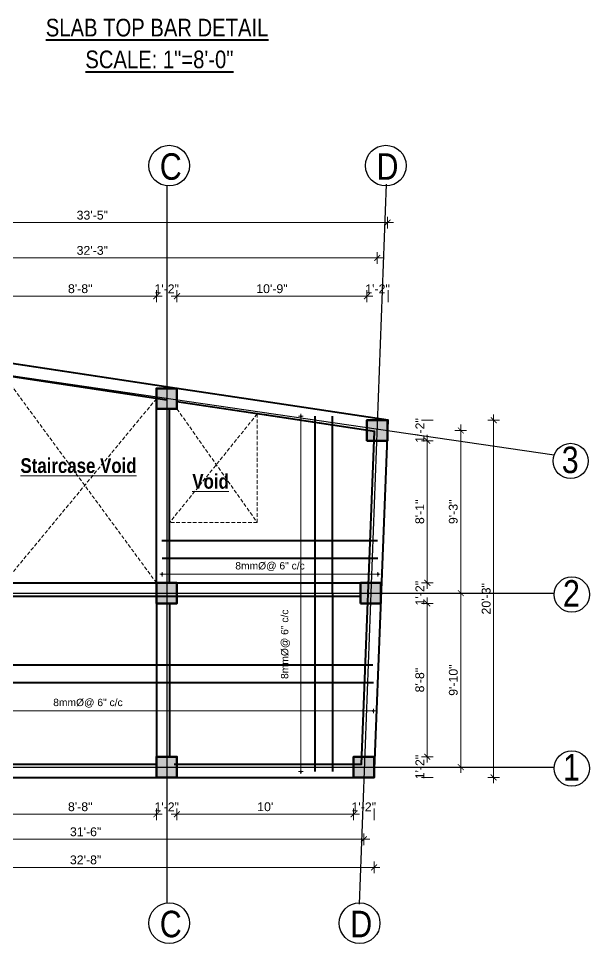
# Model space of a CAD drawing. Header units: inches. Extents: x 149715 to 156550, y -16726 to -14386.
# Drawn here: x 153703 to 154091, y -15676 to -15047 of the extents above; entities that cross this region are included whole.
import ezdxf
from ezdxf.enums import TextEntityAlignment as Align

# ---------------------------------------------------------------- set-up
doc = ezdxf.new("R2010")
doc.units = ezdxf.units.IN
doc.header["$LTSCALE"] = 0.5
doc.header["$MEASUREMENT"] = 0
doc.header["$PDMODE"] = 66
doc.linetypes.add('HIDDEN', pattern=[0.375, 0.25, -0.125])
for name, color, linetype, lineweight in [('C-COLUMN', 1, 'Continuous', 50), ('DIM 1-100', 4, 'Continuous', 13), ('DIM_LINE', 165, 'Continuous', 15), ('HACTH', 253, 'Continuous', 9), ('hatch', 9, 'Continuous', 5), ('ST-REINFOR', 201, 'Continuous', 40), ('Text-100.w', 254, 'Continuous', 9), ('Toilet', 7, 'Continuous', 25), ('wall', 1, 'Continuous', 40), ('window', 4, 'Continuous', 13)]:
    doc.layers.add(name, color=color, linetype=linetype, lineweight=lineweight)
doc.styles.add('arial', font='arial.ttf')
doc.styles.add('ordinary', font='ARIALN.TTF')
doc.styles.get("Standard").update_dxf_attribs({"font": 'arial.ttf'})
doc.dimstyles.new('1 by 96', dxfattribs={"dimtxt": 6, "dimasz": 4, "dimexe": 4, "dimexo": 4, "dimgap": 2, "dimtad": 1, "dimdec": 0, "dimzin": 0, "dimdsep": 46, "dimlunit": 4, "dimtxsty": 'Standard', "dimblk": 'ARCHTICK', "dimcen": 0, "dimdle": 4, "dimadec": 0, "dimazin": 0, "dimtfac": 1, "dimtdec": 0, "dimtix": 1, "dimtofl": 0, "dimtmove": 1, "dimatfit": 3, "dimldrblk": 'ARCHTICK', "dimfxl": 4, "dimfxlon": 1, "dimtolj": 1, "dimtzin": 0, "dimlwd": -1, "dimlwe": -1, "dimarcsym": 0})
doc.dimstyles.new('S8', dxfattribs={"dimtxt": 5, "dimasz": 1, "dimexe": 6, "dimexo": 18, "dimgap": 1.9375, "dimtad": 1, "dimdec": 0, "dimzin": 3, "dimdsep": 46, "dimlunit": 4, "dimtxsty": 'Standard', "dimblk": 'dot 2', "dimcen": 12, "dimse1": 1, "dimse2": 1, "dimclrd": 1, "dimclre": 1, "dimclrt": 256, "dimadec": 0, "dimazin": 0, "dimtfac": 0.75, "dimtdec": 0, "dimtix": 1, "dimtmove": 1, "dimatfit": 3, "dimldrblk": 'DOT', "dimfxl": 1, "dimtolj": 1, "dimtzin": 0, "dimlwd": 9, "dimlwe": 9, "dimarcsym": 0})

# ---------------------------------------------------------------- blocks, each defined once
blk = doc.blocks.new('dot1')
at = {"layer": 'hatch'}
h = blk.add_hatch(color=256, dxfattribs=at)
edge = h.paths.add_edge_path()
edge.add_arc((0, 0), 1, 0, 360)
for p, q in [((3, 0), (-3, 0)), ((0, 3), (0, -3))]:
    blk.add_line(p, q, dxfattribs=at)
blk.add_circle((0, 0), 1, dxfattribs=at)
blk = doc.blocks.new('dot 2')
at = {"layer": 'hatch', "xscale": 0.5, "yscale": 0.5, "zscale": 0.5}
blk.add_blockref('dot1', (0, 0), dxfattribs=at)
blk = doc.blocks.new('*D509')
at = {"layer": 'Defpoints', "color": 0, "transparency": 16777216}
for p in [(153944.02, -15498.53), (153556.08, -15515.61), (153944.02, -15517.77)]:
    blk.add_point(p, dxfattribs=at)
at = {"layer": 'DIM_LINE', "color": 1, "lineweight": 9, "transparency": 16777216}
blk.add_line((153557.08, -15517.77), (153943.02, -15517.77), dxfattribs=at)
at = {"layer": 'DIM_LINE', "color": 1, "lineweight": 9, "transparency": 16777216, "rotation": 180}
blk.add_blockref('dot 2', (153556.08, -15517.77), dxfattribs=at)
at = {"layer": 'DIM_LINE', "color": 1, "lineweight": 9, "transparency": 16777216}
blk.add_blockref('dot 2', (153944.02, -15517.77), dxfattribs=at)
at = {"layer": 'DIM_LINE', "transparency": 16777216, "insert": (153750.05, -15512.51), "char_height": 5, "attachment_point": 5}
blk.add_mtext('\\A1;8mm%%C@ 6" c/c', dxfattribs=at)
blk = doc.blocks.new('_Dot')
at = {"color": 0, "linetype": 'ByBlock', "lineweight": -2}
blk.add_line((-0.5, 0), (-1, 0), dxfattribs=at)
at = {"color": 0, "linetype": 'ByBlock', "const_width": 0.5}
blk.add_lwpolyline([(-0.25, 0, 1), (0.25, 0, 1)], format="xyb", close=True, dxfattribs=at)
blk = doc.blocks.new('*D510')
at = {"layer": 'Defpoints', "color": 0, "transparency": 16777216}
for p in [(153904.13, -15317.44), (153894.75, -15559.06), (153904.32, -15559.06)]:
    blk.add_point(p, dxfattribs=at)
at = {"layer": 'DIM_LINE', "color": 1, "lineweight": 9, "transparency": 16777216}
blk.add_line((153894.75, -15318.44), (153894.75, -15558.06), dxfattribs=at)
for p, rotation in [((153894.75, -15317.44), 90), ((153894.75, -15559.06), 270)]:
    blk.add_blockref('dot 2', p, dxfattribs=dict(at, rotation=rotation))
at = {"layer": 'DIM_LINE', "transparency": 16777216, "insert": (153884.22, -15472.45), "char_height": 5, "attachment_point": 5, "rotation": 90}
blk.add_mtext('\\A1;8mm%%C@ 6" c/c', dxfattribs=at)
blk = doc.blocks.new('*D512')
at = {"layer": 'Defpoints', "color": 0, "transparency": 16777216}
for p in [(153800.46, -15413.9), (153947.14, -15413.95), (153947.14, -15424.87)]:
    blk.add_point(p, dxfattribs=at)
at = {"layer": 'DIM_LINE', "color": 1, "lineweight": 9, "transparency": 16777216}
blk.add_line((153801.46, -15424.87), (153946.14, -15424.87), dxfattribs=at)
at = {"layer": 'DIM_LINE', "color": 1, "lineweight": 9, "transparency": 16777216, "rotation": 180}
blk.add_blockref('dot 2', (153800.46, -15424.87), dxfattribs=at)
at = {"layer": 'DIM_LINE', "color": 1, "lineweight": 9, "transparency": 16777216}
blk.add_blockref('dot 2', (153947.14, -15424.87), dxfattribs=at)
at = {"layer": 'DIM_LINE', "transparency": 16777216, "insert": (153873.8, -15419.61), "char_height": 5, "attachment_point": 5}
blk.add_mtext('\\A1;8mm%%C@ 6" c/c', dxfattribs=at)
blk = doc.blocks.new('_ArchTick')
at = {"color": 0, "linetype": 'ByBlock', "const_width": 0.15}
blk.add_lwpolyline([(-0.5, -0.5), (0.5, 0.5)], dxfattribs=at)
blk = doc.blocks.new('*D523')
at = {"layer": 'Defpoints', "color": 0, "transparency": 16777216}
for p in [(153693.07, -15562.95), (153796.57, -15562.95), (153796.57, -15588.03)]:
    blk.add_point(p, dxfattribs=at)
at = {"layer": 'DIM 1-100', "color": 0, "transparency": 16777216}
for p, q in [((153693.07, -15584.03), (153693.07, -15592.03)), ((153796.57, -15584.03), (153796.57, -15592.03)), ((153689.07, -15588.03), (153800.57, -15588.03))]:
    blk.add_line(p, q, dxfattribs=at)
at = {"layer": 'DIM 1-100', "color": 0, "transparency": 16777216, "xscale": 4, "yscale": 4, "zscale": 4, "rotation": 180}
blk.add_blockref('_ArchTick', (153693.07, -15588.03), dxfattribs=at)
at = {"layer": 'DIM 1-100', "color": 0, "transparency": 16777216, "xscale": 4, "yscale": 4, "zscale": 4}
blk.add_blockref('_ArchTick', (153796.57, -15588.03), dxfattribs=at)
at = {"layer": 'DIM 1-100', "color": 0, "transparency": 16777216, "insert": (153744.82, -15582.96), "char_height": 6, "attachment_point": 5}
blk.add_mtext('\\A1;8\'-8"', dxfattribs=at)
blk = doc.blocks.new('*D524')
at = {"layer": 'Defpoints', "color": 0, "transparency": 16777216}
for p in [(153796.57, -15562.95), (153810.57, -15562.95), (153810.57, -15588.03)]:
    blk.add_point(p, dxfattribs=at)
at = {"layer": 'DIM 1-100', "color": 0, "transparency": 16777216}
for p, q in [((153796.57, -15584.03), (153796.57, -15592.03)), ((153810.57, -15584.03), (153810.57, -15592.03))]:
    blk.add_line(p, q, dxfattribs=at)
at = {"layer": 'DIM 1-100', "color": 0, "transparency": 16777216, "insert": (153803.57, -15583.01), "char_height": 6, "attachment_point": 5}
blk.add_mtext('\\A1;1\'-2"', dxfattribs=at)
blk = doc.blocks.new('*D525')
at = {"layer": 'Defpoints', "color": 0, "transparency": 16777216}
for p in [(153810.57, -15562.95), (153930.52, -15562.95), (153930.52, -15588.03)]:
    blk.add_point(p, dxfattribs=at)
at = {"layer": 'DIM 1-100', "color": 0, "transparency": 16777216}
for p, q in [((153810.57, -15584.03), (153810.57, -15592.03)), ((153930.52, -15584.03), (153930.52, -15592.03)), ((153806.57, -15588.03), (153934.52, -15588.03))]:
    blk.add_line(p, q, dxfattribs=at)
at = {"layer": 'DIM 1-100', "color": 0, "transparency": 16777216, "xscale": 4, "yscale": 4, "zscale": 4, "rotation": 180}
blk.add_blockref('_ArchTick', (153810.57, -15588.03), dxfattribs=at)
at = {"layer": 'DIM 1-100', "color": 0, "transparency": 16777216, "xscale": 4, "yscale": 4, "zscale": 4}
blk.add_blockref('_ArchTick', (153930.52, -15588.03), dxfattribs=at)
at = {"layer": 'DIM 1-100', "color": 0, "transparency": 16777216, "insert": (153870.54, -15582.96), "char_height": 6, "attachment_point": 5}
blk.add_mtext("\\A1;10'", dxfattribs=at)
blk = doc.blocks.new('*D526')
at = {"layer": 'Defpoints', "color": 0, "transparency": 16777216}
for p in [(153930.52, -15562.95), (153944.52, -15562.95), (153944.52, -15588.03)]:
    blk.add_point(p, dxfattribs=at)
at = {"layer": 'DIM 1-100', "color": 0, "transparency": 16777216}
for p, q in [((153930.52, -15584.03), (153930.52, -15592.03)), ((153944.52, -15584.03), (153944.52, -15592.03))]:
    blk.add_line(p, q, dxfattribs=at)
at = {"layer": 'DIM 1-100', "color": 0, "transparency": 16777216, "insert": (153937.52, -15583.01), "char_height": 6, "attachment_point": 5}
blk.add_mtext('\\A1;1\'-2"', dxfattribs=at)
blk = doc.blocks.new('*D527')
at = {"layer": 'Defpoints', "color": 0, "transparency": 16777216}
for p in [(153559.42, -15562.95), (153937.52, -15562.95), (153937.52, -15605.04)]:
    blk.add_point(p, dxfattribs=at)
at = {"layer": 'DIM 1-100', "color": 0, "transparency": 16777216}
for p, q in [((153555.42, -15605.04), (153941.52, -15605.04)), ((153559.42, -15601.04), (153559.42, -15609.04)), ((153937.52, -15601.04), (153937.52, -15609.04))]:
    blk.add_line(p, q, dxfattribs=at)
at = {"layer": 'DIM 1-100', "color": 0, "transparency": 16777216, "xscale": 4, "yscale": 4, "zscale": 4, "rotation": 180}
blk.add_blockref('_ArchTick', (153559.42, -15605.04), dxfattribs=at)
at = {"layer": 'DIM 1-100', "color": 0, "transparency": 16777216, "xscale": 4, "yscale": 4, "zscale": 4}
blk.add_blockref('_ArchTick', (153937.52, -15605.04), dxfattribs=at)
at = {"layer": 'DIM 1-100', "color": 0, "transparency": 16777216, "insert": (153748.47, -15599.98), "char_height": 6, "attachment_point": 5}
blk.add_mtext('\\A1;31\'-6"', dxfattribs=at)
blk = doc.blocks.new('*D528')
at = {"layer": 'Defpoints', "color": 0, "transparency": 16777216}
for p in [(153552.42, -15562.95), (153944.52, -15562.95), (153552.42, -15624.15)]:
    blk.add_point(p, dxfattribs=at)
at = {"layer": 'DIM 1-100', "color": 0, "transparency": 16777216}
for p, q in [((153948.52, -15624.15), (153548.42, -15624.15)), ((153552.42, -15620.15), (153552.42, -15628.15)), ((153944.52, -15620.15), (153944.52, -15628.15))]:
    blk.add_line(p, q, dxfattribs=at)
at = {"layer": 'DIM 1-100', "color": 0, "transparency": 16777216, "xscale": 4, "yscale": 4, "zscale": 4, "rotation": 180}
blk.add_blockref('_ArchTick', (153552.42, -15624.15), dxfattribs=at)
at = {"layer": 'DIM 1-100', "color": 0, "transparency": 16777216, "xscale": 4, "yscale": 4, "zscale": 4}
blk.add_blockref('_ArchTick', (153944.52, -15624.15), dxfattribs=at)
at = {"layer": 'DIM 1-100', "color": 0, "transparency": 16777216, "insert": (153748.47, -15619.09), "char_height": 6, "attachment_point": 5}
blk.add_mtext('\\A1;32\'-8"', dxfattribs=at)
blk = doc.blocks.new('*D529')
at = {"layer": 'Defpoints', "color": 0, "transparency": 16777216}
for p in [(153953.63, -15320.13), (153953.55, -15334.13), (153980.65, -15334.13)]:
    blk.add_point(p, dxfattribs=at)
at = {"layer": 'DIM 1-100', "color": 0, "transparency": 16777216}
for p, q in [((153976.65, -15320.13), (153984.65, -15320.13)), ((153976.65, -15334.13), (153984.65, -15334.13))]:
    blk.add_line(p, q, dxfattribs=at)
at = {"layer": 'DIM 1-100', "color": 0, "transparency": 16777216, "insert": (153975.64, -15327.13), "char_height": 6, "attachment_point": 5, "rotation": 90}
blk.add_mtext('\\A1;1\'-2"', dxfattribs=at)
blk = doc.blocks.new('*D530')
at = {"layer": 'Defpoints', "color": 0, "transparency": 16777216}
for p in [(153953.55, -15334.13), (153949.19, -15430.72), (153980.65, -15430.72)]:
    blk.add_point(p, dxfattribs=at)
at = {"layer": 'DIM 1-100', "color": 0, "transparency": 16777216}
for p, q in [((153976.65, -15334.13), (153984.65, -15334.13)), ((153980.65, -15330.13), (153980.65, -15434.72)), ((153976.65, -15430.72), (153984.65, -15430.72))]:
    blk.add_line(p, q, dxfattribs=at)
at = {"layer": 'DIM 1-100', "color": 0, "transparency": 16777216, "xscale": 4, "yscale": 4, "zscale": 4}
for p, rotation in [((153980.65, -15334.13), 90), ((153980.65, -15430.72), 270)]:
    blk.add_blockref('_ArchTick', p, dxfattribs=dict(at, rotation=rotation))
at = {"layer": 'DIM 1-100', "color": 0, "transparency": 16777216, "insert": (153975.58, -15382.42), "char_height": 6, "attachment_point": 5, "rotation": 90}
blk.add_mtext('\\A1;8\'-1"', dxfattribs=at)
blk = doc.blocks.new('*D531')
at = {"layer": 'Defpoints', "color": 0, "transparency": 16777216}
for p in [(153949.19, -15430.72), (153949.19, -15444.72), (153980.65, -15444.72)]:
    blk.add_point(p, dxfattribs=at)
at = {"layer": 'DIM 1-100', "color": 0, "transparency": 16777216}
for p, q in [((153976.65, -15430.72), (153984.65, -15430.72)), ((153976.65, -15444.72), (153984.65, -15444.72))]:
    blk.add_line(p, q, dxfattribs=at)
at = {"layer": 'DIM 1-100', "color": 0, "transparency": 16777216, "insert": (153975.64, -15437.72), "char_height": 6, "attachment_point": 5, "rotation": 90}
blk.add_mtext('\\A1;1\'-2"', dxfattribs=at)
blk = doc.blocks.new('*D532')
at = {"layer": 'Defpoints', "color": 0, "transparency": 16777216}
for p in [(153949.19, -15444.72), (153944.52, -15548.95), (153980.65, -15548.95)]:
    blk.add_point(p, dxfattribs=at)
at = {"layer": 'DIM 1-100', "color": 0, "transparency": 16777216}
for p, q in [((153980.65, -15440.72), (153980.65, -15552.95)), ((153976.65, -15444.72), (153984.65, -15444.72)), ((153976.65, -15548.95), (153984.65, -15548.95))]:
    blk.add_line(p, q, dxfattribs=at)
at = {"layer": 'DIM 1-100', "color": 0, "transparency": 16777216, "xscale": 4, "yscale": 4, "zscale": 4}
for p, rotation in [((153980.65, -15444.72), 90), ((153980.65, -15548.95), 270)]:
    blk.add_blockref('_ArchTick', p, dxfattribs=dict(at, rotation=rotation))
at = {"layer": 'DIM 1-100', "color": 0, "transparency": 16777216, "insert": (153975.58, -15496.84), "char_height": 6, "attachment_point": 5, "rotation": 90}
blk.add_mtext('\\A1;8\'-8"', dxfattribs=at)
blk = doc.blocks.new('*D533')
at = {"layer": 'Defpoints', "color": 0, "transparency": 16777216}
for p in [(153944.52, -15548.95), (153944.52, -15562.95), (153980.65, -15562.95)]:
    blk.add_point(p, dxfattribs=at)
at = {"layer": 'DIM 1-100', "color": 0, "transparency": 16777216}
for p, q in [((153976.65, -15548.95), (153984.65, -15548.95)), ((153976.65, -15562.95), (153984.65, -15562.95))]:
    blk.add_line(p, q, dxfattribs=at)
at = {"layer": 'DIM 1-100', "color": 0, "transparency": 16777216, "insert": (153975.64, -15555.95), "char_height": 6, "attachment_point": 5, "rotation": 90}
blk.add_mtext('\\A1;1\'-2"', dxfattribs=at)
blk = doc.blocks.new('*D534')
at = {"layer": 'Defpoints', "color": 0, "transparency": 16777216}
for p in [(153953.63, -15327.13), (153949.19, -15437.72), (154003.42, -15437.72)]:
    blk.add_point(p, dxfattribs=at)
at = {"layer": 'DIM 1-100', "color": 0, "transparency": 16777216}
for p, q in [((154003.42, -15323.13), (154003.42, -15441.72)), ((153999.42, -15327.13), (154007.42, -15327.13)), ((153999.42, -15437.72), (154007.42, -15437.72))]:
    blk.add_line(p, q, dxfattribs=at)
at = {"layer": 'DIM 1-100', "color": 0, "transparency": 16777216, "xscale": 4, "yscale": 4, "zscale": 4}
for p, rotation in [((154003.42, -15327.13), 90), ((154003.42, -15437.72), 270)]:
    blk.add_blockref('_ArchTick', p, dxfattribs=dict(at, rotation=rotation))
at = {"layer": 'DIM 1-100', "color": 0, "transparency": 16777216, "insert": (153998.35, -15382.42), "char_height": 6, "attachment_point": 5, "rotation": 90}
blk.add_mtext('\\A1;9\'-3"', dxfattribs=at)
blk = doc.blocks.new('*D535')
at = {"layer": 'Defpoints', "color": 0, "transparency": 16777216}
for p in [(153949.19, -15437.72), (153944.52, -15555.95), (154003.42, -15555.95)]:
    blk.add_point(p, dxfattribs=at)
at = {"layer": 'DIM 1-100', "color": 0, "transparency": 16777216}
for p, q in [((154003.42, -15433.72), (154003.42, -15559.95)), ((153999.42, -15437.72), (154007.42, -15437.72)), ((153999.42, -15555.95), (154007.42, -15555.95))]:
    blk.add_line(p, q, dxfattribs=at)
at = {"layer": 'DIM 1-100', "color": 0, "transparency": 16777216, "xscale": 4, "yscale": 4, "zscale": 4}
for p, rotation in [((154003.42, -15437.72), 90), ((154003.42, -15555.95), 270)]:
    blk.add_blockref('_ArchTick', p, dxfattribs=dict(at, rotation=rotation))
at = {"layer": 'DIM 1-100', "color": 0, "transparency": 16777216, "insert": (153998.36, -15496.84), "char_height": 6, "attachment_point": 5, "rotation": 90}
blk.add_mtext('\\A1;9\'-10"', dxfattribs=at)
blk = doc.blocks.new('*D536')
at = {"layer": 'Defpoints', "color": 0, "transparency": 16777216}
for p in [(153954.1, -15320.19), (154025.76, -15320.19), (153944.52, -15562.95)]:
    blk.add_point(p, dxfattribs=at)
at = {"layer": 'DIM 1-100', "color": 0, "transparency": 16777216}
for p, q in [((154025.76, -15566.95), (154025.76, -15316.19)), ((154021.76, -15320.19), (154029.76, -15320.19)), ((154021.76, -15562.95), (154029.76, -15562.95))]:
    blk.add_line(p, q, dxfattribs=at)
at = {"layer": 'DIM 1-100', "color": 0, "transparency": 16777216, "xscale": 4, "yscale": 4, "zscale": 4}
for p, rotation in [((154025.76, -15320.19), 90), ((154025.76, -15562.95), 270)]:
    blk.add_blockref('_ArchTick', p, dxfattribs=dict(at, rotation=rotation))
at = {"layer": 'DIM 1-100', "color": 0, "transparency": 16777216, "insert": (154020.7, -15441.57), "char_height": 6, "attachment_point": 5, "rotation": 90}
blk.add_mtext('\\A1;20\'-3"', dxfattribs=at)
blk = doc.blocks.new('*D540')
at = {"layer": 'Defpoints', "color": 0, "transparency": 16777216}
for p in [(153796.57, -15235.87), (153693.07, -15280.78), (153796.57, -15298.52)]:
    blk.add_point(p, dxfattribs=at)
at = {"layer": 'DIM 1-100', "color": 0, "transparency": 16777216}
for p, q in [((153693.07, -15239.87), (153693.07, -15231.87)), ((153796.57, -15239.87), (153796.57, -15231.87)), ((153689.07, -15235.87), (153800.57, -15235.87))]:
    blk.add_line(p, q, dxfattribs=at)
at = {"layer": 'DIM 1-100', "color": 0, "transparency": 16777216, "xscale": 4, "yscale": 4, "zscale": 4, "rotation": 180}
blk.add_blockref('_ArchTick', (153693.07, -15235.87), dxfattribs=at)
at = {"layer": 'DIM 1-100', "color": 0, "transparency": 16777216, "xscale": 4, "yscale": 4, "zscale": 4}
blk.add_blockref('_ArchTick', (153796.57, -15235.87), dxfattribs=at)
at = {"layer": 'DIM 1-100', "color": 0, "transparency": 16777216, "insert": (153744.82, -15230.8), "char_height": 6, "attachment_point": 5}
blk.add_mtext('\\A1;8\'-8"', dxfattribs=at)
blk = doc.blocks.new('*D541')
at = {"layer": 'Defpoints', "color": 0, "transparency": 16777216}
for p in [(153810.57, -15235.87), (153796.57, -15298.52), (153810.57, -15298.52)]:
    blk.add_point(p, dxfattribs=at)
at = {"layer": 'DIM 1-100', "color": 0, "transparency": 16777216}
for p, q in [((153796.57, -15239.87), (153796.57, -15231.87)), ((153810.57, -15239.87), (153810.57, -15231.87))]:
    blk.add_line(p, q, dxfattribs=at)
at = {"layer": 'DIM 1-100', "color": 0, "transparency": 16777216, "insert": (153803.57, -15230.85), "char_height": 6, "attachment_point": 5}
blk.add_mtext('\\A1;1\'-2"', dxfattribs=at)
blk = doc.blocks.new('*D542')
at = {"layer": 'Defpoints', "color": 0, "transparency": 16777216}
for p in [(153939.63, -15235.87), (153810.57, -15298.52), (153939.63, -15320.13)]:
    blk.add_point(p, dxfattribs=at)
at = {"layer": 'DIM 1-100', "color": 0, "transparency": 16777216}
for p, q in [((153810.57, -15239.87), (153810.57, -15231.87)), ((153939.63, -15239.87), (153939.63, -15231.87)), ((153806.57, -15235.87), (153943.63, -15235.87))]:
    blk.add_line(p, q, dxfattribs=at)
at = {"layer": 'DIM 1-100', "color": 0, "transparency": 16777216, "xscale": 4, "yscale": 4, "zscale": 4, "rotation": 180}
blk.add_blockref('_ArchTick', (153810.57, -15235.87), dxfattribs=at)
at = {"layer": 'DIM 1-100', "color": 0, "transparency": 16777216, "xscale": 4, "yscale": 4, "zscale": 4}
blk.add_blockref('_ArchTick', (153939.63, -15235.87), dxfattribs=at)
at = {"layer": 'DIM 1-100', "color": 0, "transparency": 16777216, "insert": (153875.1, -15230.8), "char_height": 6, "attachment_point": 5}
blk.add_mtext('\\A1;10\'-9"', dxfattribs=at)
blk = doc.blocks.new('*D543')
at = {"layer": 'Defpoints', "color": 0, "transparency": 16777216}
for p in [(153954.1, -15235.87), (153939.63, -15320.13), (153954.1, -15320.19)]:
    blk.add_point(p, dxfattribs=at)
at = {"layer": 'DIM 1-100', "color": 0, "transparency": 16777216}
for p, q in [((153939.63, -15239.87), (153939.63, -15231.87)), ((153954.1, -15239.87), (153954.1, -15231.87))]:
    blk.add_line(p, q, dxfattribs=at)
at = {"layer": 'DIM 1-100', "color": 0, "transparency": 16777216, "insert": (153946.86, -15230.85), "char_height": 6, "attachment_point": 5}
blk.add_mtext('\\A1;1\'-2"', dxfattribs=at)
blk = doc.blocks.new('*D544')
at = {"layer": 'Defpoints', "color": 0, "transparency": 16777216}
for p in [(153946.63, -15209.83), (153559.42, -15261.65), (153946.63, -15320.13)]:
    blk.add_point(p, dxfattribs=at)
at = {"layer": 'DIM 1-100', "color": 0, "transparency": 16777216}
for p, q in [((153555.42, -15209.83), (153950.63, -15209.83)), ((153559.42, -15213.83), (153559.42, -15205.83)), ((153946.63, -15213.83), (153946.63, -15205.83))]:
    blk.add_line(p, q, dxfattribs=at)
at = {"layer": 'DIM 1-100', "color": 0, "transparency": 16777216, "xscale": 4, "yscale": 4, "zscale": 4, "rotation": 180}
blk.add_blockref('_ArchTick', (153559.42, -15209.83), dxfattribs=at)
at = {"layer": 'DIM 1-100', "color": 0, "transparency": 16777216, "xscale": 4, "yscale": 4, "zscale": 4}
blk.add_blockref('_ArchTick', (153946.63, -15209.83), dxfattribs=at)
at = {"layer": 'DIM 1-100', "color": 0, "transparency": 16777216, "insert": (153753.02, -15204.77), "char_height": 6, "attachment_point": 5}
blk.add_mtext('\\A1;32\'-3"', dxfattribs=at)
blk = doc.blocks.new('*D545')
at = {"layer": 'Defpoints', "color": 0, "transparency": 16777216}
for p in [(153953.63, -15185.87), (153552.42, -15261.65), (153953.63, -15320.13)]:
    blk.add_point(p, dxfattribs=at)
at = {"layer": 'DIM 1-100', "color": 0, "transparency": 16777216}
for p, q in [((153552.42, -15189.87), (153552.42, -15181.87)), ((153953.63, -15189.87), (153953.63, -15181.87)), ((153548.42, -15185.87), (153957.63, -15185.87))]:
    blk.add_line(p, q, dxfattribs=at)
at = {"layer": 'DIM 1-100', "color": 0, "transparency": 16777216, "xscale": 4, "yscale": 4, "zscale": 4, "rotation": 180}
blk.add_blockref('_ArchTick', (153552.42, -15185.87), dxfattribs=at)
at = {"layer": 'DIM 1-100', "color": 0, "transparency": 16777216, "xscale": 4, "yscale": 4, "zscale": 4}
blk.add_blockref('_ArchTick', (153953.63, -15185.87), dxfattribs=at)
at = {"layer": 'DIM 1-100', "color": 0, "transparency": 16777216, "insert": (153753.02, -15180.8), "char_height": 6, "attachment_point": 5}
blk.add_mtext('\\A1;33\'-5"', dxfattribs=at)

msp = doc.modelspace()

# ---------------------------------------------------------------- hatches: boundary and pattern name
at = {"layer": 'C-COLUMN'}
h = msp.add_hatch(color=256, dxfattribs=at)
h.dxf.hatch_style = 1
h.paths.add_polyline_path([(153810.57, -15298.52), (153796.57, -15298.52), (153796.57, -15312.52), (153810.57, -15312.52)])
h = msp.add_hatch(color=256, dxfattribs=at)
h.dxf.hatch_style = 1
h.paths.add_polyline_path([(153953.63, -15320.13), (153939.63, -15320.13), (153939.63, -15334.13), (153953.63, -15334.13)])
h = msp.add_hatch(color=256, dxfattribs=at)
h.dxf.hatch_style = 1
h.paths.add_polyline_path([(153810.57, -15430.72), (153796.57, -15430.72), (153796.57, -15444.72), (153810.57, -15444.72)])
h = msp.add_hatch(color=256, dxfattribs=at)
h.dxf.hatch_style = 1
h.paths.add_polyline_path([(153949.19, -15430.72), (153935.19, -15430.72), (153935.19, -15444.72), (153949.19, -15444.72)])
h = msp.add_hatch(color=256, dxfattribs=at)
h.dxf.hatch_style = 1
h.paths.add_polyline_path([(153810.57, -15548.95), (153796.57, -15548.95), (153796.57, -15562.95), (153810.57, -15562.95)])
h = msp.add_hatch(color=256, dxfattribs=at)
h.dxf.hatch_style = 1
h.paths.add_polyline_path([(153944.52, -15548.95), (153930.52, -15548.95), (153930.52, -15562.95), (153944.52, -15562.95)])

# ---------------------------------------------------------------- linework, layer by layer
for p, q in [((153952.64, -15159.81), (153934.29, -15649.08)), ((153803.57, -15160.4), (153803.57, -15648.04))]:
    msp.add_line(p, q)
for points in [[(153796.57, -15312.52), (153810.57, -15312.52), (153810.57, -15298.52), (153796.57, -15298.52)], [(153939.63, -15334.13), (153953.63, -15334.13), (153953.63, -15320.13), (153939.63, -15320.13)], [(153796.57, -15444.72), (153810.57, -15444.72), (153810.57, -15430.72), (153796.57, -15430.72)], [(153935.19, -15444.72), (153949.19, -15444.72), (153949.19, -15430.72), (153935.19, -15430.72)], [(153796.57, -15562.95), (153810.57, -15562.95), (153810.57, -15548.95), (153796.57, -15548.95)], [(153930.52, -15562.95), (153944.52, -15562.95), (153944.52, -15548.95), (153930.52, -15548.95)]]:
    msp.add_lwpolyline(points, close=True, dxfattribs=at)
at = {"layer": 'HACTH', "linetype": 'HIDDEN', "ltscale": 20}
for p, q in [((153693.07, -15289.88), (153796.57, -15430.72)), ((153796.57, -15305.52), (153693.07, -15430.72)), ((153865.1, -15315.85), (153805.57, -15389.72)), ((153810.57, -15312.52), (153865.1, -15389.72))]:
    msp.add_line(p, q, dxfattribs=at)
msp.add_lwpolyline([(153865.1, -15389.72), (153805.57, -15389.72), (153805.57, -15312.52), (153810.57, -15312.52), (153810.57, -15307.62), (153865.1, -15315.85), (153865.1, -15389.72)], dxfattribs=at)
at = {"layer": 'ST-REINFOR'}
for p, q in [((153904.13, -15317.44), (153904.32, -15559.06)), ((153916.13, -15317.43), (153916.32, -15559.05)), ((153800.34, -15401.9), (153946.92, -15401.95)), ((153800.46, -15413.9), (153947.14, -15413.95)), ((153556.08, -15486.41), (153943.77, -15486.53)), ((153556.08, -15498.41), (153944.02, -15498.53))]:
    msp.add_line(p, q, dxfattribs=at)
at = {"layer": 'Toilet'}
for p, q in [((153460.31, -15255.23), (154066.88, -15343.63)), ((153944.52, -15562.95), (153954.1, -15320.19)), ((153460.42, -15437.72), (154067.04, -15437.72)), ((153460.42, -15555.95), (154067.04, -15555.95))]:
    msp.add_line(p, q, dxfattribs=at)
for centre, radius in [((153805.21, -15147.1), 13.84), ((153952.49, -15147.1), 13.84), ((154078.1, -15347.88), 12), ((154078.9, -15438.63), 12), ((154078.9, -15556.86), 12), ((153805.21, -15662.04), 13.84), ((153934.66, -15662.04), 13.84)]:
    msp.add_circle(centre, radius, dxfattribs=at)
at = {"layer": 'wall'}
for p, q in [((153810.57, -15298.52), (153566.42, -15261.65)), ((153810.57, -15298.52), (153566.42, -15261.65)), ((153865.1, -15306.75), (153810.57, -15298.52)), ((153954.1, -15320.19), (153865.1, -15306.75)), ((153954.1, -15320.19), (153865.1, -15306.75)), ((153796.57, -15430.72), (153796.57, -15312.52)), ((153805.57, -15430.72), (153805.57, -15312.52)), ((153566.42, -15430.72), (153935.19, -15430.72)), ((153566.42, -15439.72), (153935.19, -15439.72)), ((153796.57, -15444.72), (153796.57, -15548.95)), ((153805.57, -15444.72), (153805.57, -15548.95))]:
    msp.add_line(p, q, dxfattribs=at)
for points in [[(153803.57, -15306.56), (153460.37, -15254.75)], [(153803.57, -15306.56), (153460.37, -15254.75)], [(153810.57, -15298.52), (153566.42, -15261.65)], [(153865.1, -15315.85), (153810.57, -15307.62)], [(153865.1, -15315.85), (153810.57, -15307.62)], [(153906.54, -15562.95), (153944.52, -15562.95), (153954.1, -15320.19), (153865.1, -15306.75)], [(153906.54, -15553.95), (153935.87, -15553.95), (153944.79, -15327.88), (153863.76, -15315.65)], [(153944.79, -15327.88), (153870.1, -15316.61)], [(153693.07, -15553.95), (153796.57, -15553.95)], [(153782.82, -15553.95), (153796.57, -15553.95)], [(153808.57, -15553.95), (153930.52, -15553.95)], [(153906.54, -15553.95), (153932.52, -15553.95)], [(153693.07, -15562.95), (153796.57, -15562.95)], [(153782.82, -15562.95), (153930.52, -15562.95)]]:
    msp.add_lwpolyline(points, dxfattribs=at)
at = {"layer": 'window'}
msp.add_line((153805.57, -15341.91), (153805.57, -15317.52), dxfattribs=at)

# ---------------------------------------------------------------- texts
at = {"layer": 'Text-100.w', "char_height": 10, "width": 284.5512, "attachment_point": 2, "style": 'arial'}
for s, insert in [('\\A1;{\\fArial Narrow|b1|i0|c0|p34;\\LStaircase Void}', (153743.65, -15346.02)), ('\\A1;{\\fArial Narrow|b1|i0|c0|p34;\\LVoid}', (153833.39, -15356.72))]:
    msp.add_mtext(s, dxfattribs=dict(at, insert=insert))
at = {"layer": 'Toilet', "char_height": 18, "width": 45.2776, "attachment_point": 1, "style": 'ordinary'}
for s, insert in [('C', (153798.89, -15138.71)), ('D', (153946.18, -15138.71)), ('3', (154072.07, -15338.11)), ('2', (154072.87, -15428.86)), ('1', (154072.87, -15547.09)), ('C', (153798.89, -15653.64)), ('D', (153928.34, -15653.64))]:
    msp.add_mtext(s, dxfattribs=dict(at, insert=insert))
at = {"layer": 'wall', "style": 'ordinary'}
for s, p in [('%%USLAB TOP BAR DETAIL', (153797.03, -15053.27)), ('%%USCALE: 1"=8\'-0"', (153798.61, -15074.88))]:
    msp.add_text(s, height=12, dxfattribs=at).set_placement(p, align=Align.MIDDLE_CENTER)

# ---------------------------------------------------------------- dimensions: what is measured, and where the dimension line sits
at = {"layer": 'DIM 1-100'}
for base, p1, p2, picture, middle in [((153953.63, -15185.87), (153552.42, -15261.65), (153953.63, -15320.13), '*D545', (153753.02, -15180.8)), ((153946.63, -15209.83), (153559.42, -15261.65), (153946.63, -15320.13), '*D544', (153753.02, -15204.77)), ((153796.56651022, -15235.86529052), (153693.06651022, -15280.77686484), (153796.56651022, -15298.51742934), '*D540', (153744.81651022, -15230.80185259)), ((153810.57, -15235.87), (153796.57, -15298.52), (153810.57, -15298.52), '*D541', (153803.57, -15230.85)), ((153939.63, -15235.87), (153810.57, -15298.52), (153939.63, -15320.13), '*D542', (153875.1, -15230.8)), ((153954.1, -15235.87), (153939.63, -15320.13), (153954.1, -15320.19), '*D543', (153946.86, -15230.85)), ((153552.42, -15624.15), (153944.52, -15562.95), (153552.42, -15562.95), '*D528', (153748.47, -15619.09)), ((153937.52, -15605.04), (153559.42, -15562.95), (153937.52, -15562.95), '*D527', (153748.47, -15599.98)), ((153796.56651022, -15588.02720349), (153693.06651022, -15562.95287935), (153796.56651022, -15562.95287935), '*D523', (153744.81651022, -15582.96376556)), ((153810.57, -15588.03), (153796.57, -15562.95), (153810.57, -15562.95), '*D524', (153803.57, -15583.01)), ((153930.52, -15588.03), (153810.57, -15562.95), (153930.52, -15562.95), '*D525', (153870.54, -15582.96)), ((153944.52, -15588.03), (153930.52, -15562.95), (153944.52, -15562.95), '*D526', (153937.52, -15583.01))]:
    dim = msp.add_linear_dim(base=base, p1=p1, p2=p2, dimstyle='1 by 96', dxfattribs=at)
    dim.commit()
    dim.dimension.update_dxf_attribs({"geometry": picture, "text_midpoint": middle})
for base, p1, p2, picture, middle in [((154025.76, -15320.19), (153944.52, -15562.95), (153954.1, -15320.19), '*D536', (154020.7, -15441.57)), ((154003.42, -15437.72), (153953.63, -15327.13), (153949.19, -15437.72), '*D534', (153998.35, -15382.42)), ((153980.65, -15334.13), (153953.63, -15320.13), (153953.55, -15334.13), '*D529', (153975.64, -15327.13)), ((153980.65, -15430.72), (153953.55, -15334.13), (153949.19, -15430.72), '*D530', (153975.58, -15382.42)), ((153980.65, -15444.72), (153949.19, -15430.72), (153949.19, -15444.72), '*D531', (153975.64, -15437.72)), ((154003.42, -15555.95), (153949.19, -15437.72), (153944.52, -15555.95), '*D535', (153998.36, -15496.84)), ((153980.65, -15548.95), (153949.19, -15444.72), (153944.52, -15548.95), '*D532', (153975.58, -15496.84)), ((153980.65, -15562.95), (153944.52, -15548.95), (153944.52, -15562.95), '*D533', (153975.64, -15555.95))]:
    dim = msp.add_linear_dim(base=base, p1=p1, p2=p2, angle=90, dimstyle='1 by 96', dxfattribs=at)
    dim.commit()
    dim.dimension.update_dxf_attribs({"geometry": picture, "text_midpoint": middle})
at = {"layer": 'DIM_LINE'}
dim = msp.add_linear_dim(base=(153894.75, -15559.06), p1=(153904.13, -15317.44), p2=(153904.32, -15559.06), angle=90, text='8mm%%C@ 6" c/c', dimstyle='S8', dxfattribs=at)
dim.commit()
dim.dimension.update_dxf_attribs({"geometry": '*D510', "text_midpoint": (153889.49, -15472.45), "dimtype": 160})
for base, p1, p2, picture, middle in [((153947.14, -15424.87), (153800.46, -15413.9), (153947.14, -15413.95), '*D512', (153873.8, -15419.61)), ((153944.02, -15517.77), (153556.08, -15515.61), (153944.02, -15498.53), '*D509', (153750.05, -15512.51))]:
    dim = msp.add_linear_dim(base=base, p1=p1, p2=p2, text='8mm%%C@ 6" c/c', dimstyle='S8', dxfattribs=at)
    dim.commit()
    dim.dimension.update_dxf_attribs({"geometry": picture, "text_midpoint": middle})

doc.saveas('drawing.dxf')
